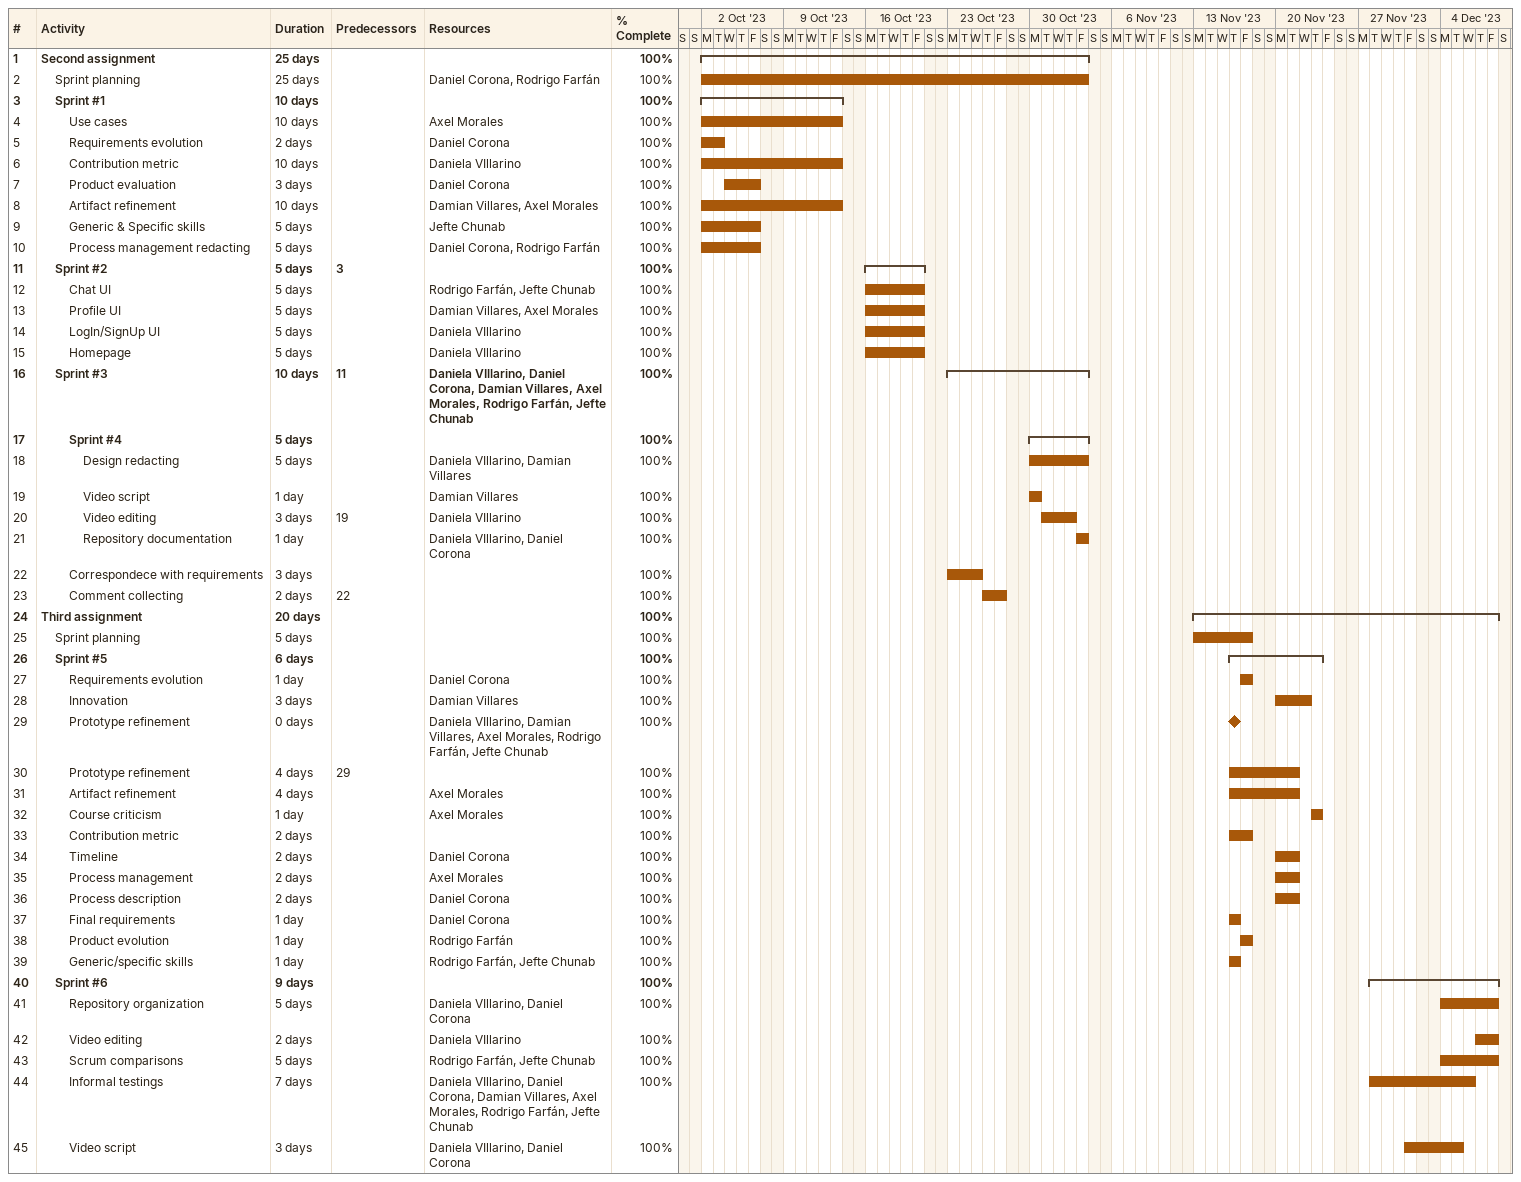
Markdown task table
| ID | Level | Task | Duration | Start | Finish | Predecessors | Resources | % complete |
|---|---|---|---|---|---|---|---|---|
| 1 | 1 | **Second assignment** | 25d | 2023-10-02 | 2023-11-03 |  |  | 100 |
| 2 | 2 | Sprint planning | 25d | 2023-10-02 | 2023-11-03 |  | Daniel Corona, Rodrigo Farfán | 100 |
| 3 | 2 | **Sprint #1** | 10d | 2023-10-02 | 2023-10-13 |  |  | 100 |
| 4 | 3 | Use cases | 10d | 2023-10-02 | 2023-10-13 |  | Axel Morales | 100 |
| 5 | 3 | Requirements evolution | 2d | 2023-10-02 | 2023-10-03 |  | Daniel Corona | 100 |
| 6 | 3 | Contribution metric | 10d | 2023-10-02 | 2023-10-13 |  | Daniela VIllarino | 100 |
| 7 | 3 | Product evaluation | 3d | 2023-10-04 | 2023-10-06 |  | Daniel Corona | 100 |
| 8 | 3 | Artifact refinement | 10d | 2023-10-02 | 2023-10-13 |  | Damian Villares, Axel Morales | 100 |
| 9 | 3 | Generic & Specific skills | 5d | 2023-10-02 | 2023-10-06 |  | Jefte Chunab | 100 |
| 10 | 3 | Process management redacting | 5d | 2023-10-02 | 2023-10-06 |  | Daniel Corona, Rodrigo Farfán | 100 |
| 11 | 2 | **Sprint #2** | 5d | 2023-10-16 | 2023-10-20 | 3 |  | 100 |
| 12 | 3 | Chat UI | 5d | 2023-10-16 | 2023-10-20 |  | Rodrigo Farfán, Jefte Chunab | 100 |
| 13 | 3 | Profile UI | 5d | 2023-10-16 | 2023-10-20 |  | Damian Villares, Axel Morales | 100 |
| 14 | 3 | LogIn/SignUp UI | 5d | 2023-10-16 | 2023-10-20 |  | Daniela VIllarino | 100 |
| 15 | 3 | Homepage | 5d | 2023-10-16 | 2023-10-20 |  | Daniela VIllarino | 100 |
| 16 | 2 | **Sprint #3** | 10d | 2023-10-23 | 2023-11-03 | 11 | Daniela VIllarino, Daniel Corona, Damian Villares, Axel Morales, Rodrigo Farfán, Jefte Chunab | 100 |
| 17 | 3 | **Sprint #4** | 5d | 2023-10-30 | 2023-11-03 |  |  | 100 |
| 18 | 4 | Design redacting | 5d | 2023-10-30 | 2023-11-03 |  | Daniela VIllarino, Damian Villares | 100 |
| 19 | 4 | Video script | 1d | 2023-10-30 | 2023-10-30 |  | Damian Villares | 100 |
| 20 | 4 | Video editing | 3d | 2023-10-31 | 2023-11-02 | 19 | Daniela VIllarino | 100 |
| 21 | 4 | Repository documentation | 1d | 2023-11-03 | 2023-11-03 |  | Daniela VIllarino, Daniel Corona | 100 |
| 22 | 3 | Correspondece with requirements | 3d | 2023-10-23 | 2023-10-25 |  |  | 100 |
| 23 | 3 | Comment collecting | 2d | 2023-10-26 | 2023-10-27 | 22 |  | 100 |
| 24 | 1 | **Third assignment** | 20d | 2023-11-13 | 2023-12-08 |  |  | 100 |
| 25 | 2 | Sprint planning | 5d | 2023-11-13 | 2023-11-17 |  |  | 100 |
| 26 | 2 | **Sprint #5** | 6d | 2023-11-16 | 2023-11-23 |  |  | 100 |
| 27 | 3 | Requirements evolution | 1d | 2023-11-17 | 2023-11-17 |  | Daniel Corona | 100 |
| 28 | 3 | Innovation | 3d | 2023-11-20 | 2023-11-22 |  | Damian Villares | 100 |
| 29 | 3 | Prototype refinement | 0d | 2023-11-16 | 2023-11-16 |  | Daniela VIllarino, Damian Villares, Axel Morales, Rodrigo Farfán, Jefte Chunab | 100 |
| 30 | 3 | Prototype refinement | 4d | 2023-11-16 | 2023-11-21 | 29 |  | 100 |
| 31 | 3 | Artifact refinement | 4d | 2023-11-16 | 2023-11-21 |  | Axel Morales | 100 |
| 32 | 3 | Course criticism | 1d | 2023-11-23 | 2023-11-23 |  | Axel Morales | 100 |
| 33 | 3 | Contribution metric | 2d | 2023-11-16 | 2023-11-17 |  |  | 100 |
| 34 | 3 | Timeline | 2d | 2023-11-20 | 2023-11-21 |  | Daniel Corona | 100 |
| 35 | 3 | Process management | 2d | 2023-11-20 | 2023-11-21 |  | Axel Morales | 100 |
| 36 | 3 | Process description | 2d | 2023-11-20 | 2023-11-21 |  | Daniel Corona | 100 |
| 37 | 3 | Final requirements | 1d | 2023-11-16 | 2023-11-16 |  | Daniel Corona | 100 |
| 38 | 3 | Product evolution | 1d | 2023-11-17 | 2023-11-17 |  | Rodrigo Farfán | 100 |
| 39 | 3 | Generic/specific skills | 1d | 2023-11-16 | 2023-11-16 |  | Rodrigo Farfán, Jefte Chunab | 100 |
| 40 | 2 | **Sprint #6** | 9d | 2023-11-28 | 2023-12-08 |  |  | 100 |
| 41 | 3 | Repository organization | 5d | 2023-12-04 | 2023-12-08 |  | Daniela VIllarino, Daniel Corona | 100 |
| 42 | 3 | Video editing | 2d | 2023-12-07 | 2023-12-08 |  | Daniela VIllarino | 100 |
| 43 | 3 | Scrum comparisons | 5d | 2023-12-04 | 2023-12-08 |  | Rodrigo Farfán, Jefte Chunab | 100 |
| 44 | 3 | Informal testings | 7d | 2023-11-28 | 2023-12-06 |  | Daniela VIllarino, Daniel Corona, Damian Villares, Axel Morales, Rodrigo Farfán, Jefte Chunab | 100 |
| 45 | 3 | Video script | 3d | 2023-12-01 | 2023-12-05 |  | Daniela VIllarino, Daniel Corona | 100 |
